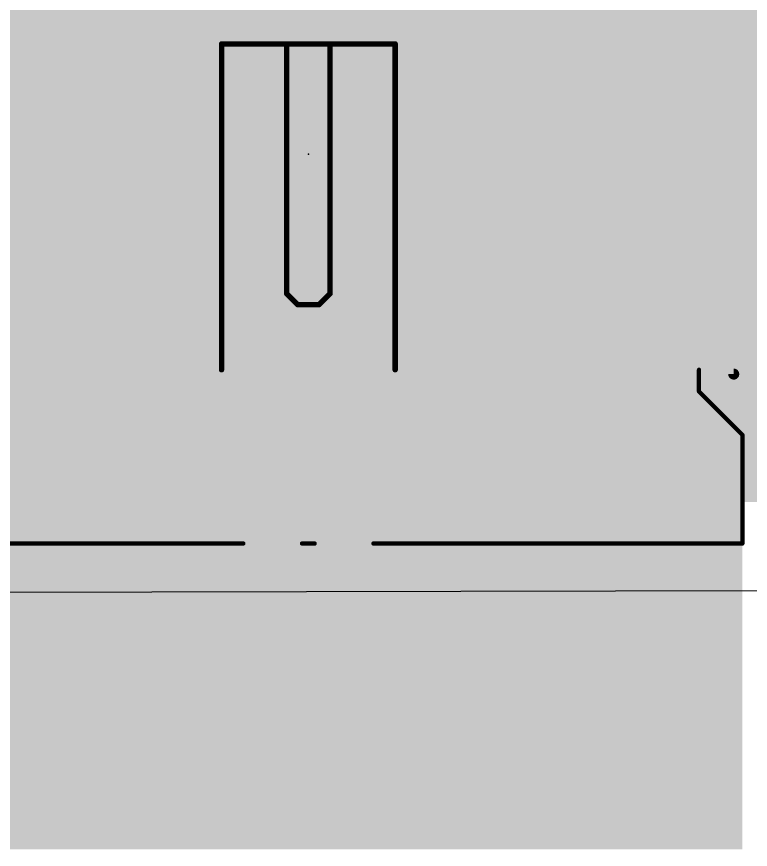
# Model space of a CAD drawing. Extents: x 1.3 to 54.7, y -2.9 to 42.9.
# Drawn here: x 18.23 to 26.68, y -2.92 to 6.66 of the extents above; entities that cross this region are included whole.
import ezdxf

# ---------------------------------------------------------------- set-up
doc = ezdxf.new("R2010")
doc.units = 0
for name, color, linetype in [('1', 12, 'CONTINUOUS'), ('16', 132, 'CONTINUOUS'), ('20', 31, 'CONTINUOUS'), ('21', 253, 'CONTINUOUS'), ('23', 53, 'CONTINUOUS'), ('39', 12, 'CONTINUOUS'), ('51', 253, 'CONTINUOUS')]:
    doc.layers.add(name, color=color, linetype=linetype)

# ---------------------------------------------------------------- blocks, each defined once
blk = doc.blocks.new('RECT')
blk.add_solid([(-0.5, -0.5), (0.5, -0.5), (-0.5, 0.5), (0.5, 0.5)])

msp = doc.modelspace()

# ---------------------------------------------------------------- linework, layer by layer
at = {"layer": '1'}
for points, const_width in [([(19.05, 6.35, 0.4142), (20.59, 7.89)], 0.508), ([(19.05, 6.477, 1), (19.05, 6.223)], 0.254), ([(19.05, 6.223, 1), (19.05, 6.477)], 0.254)]:
    msp.add_lwpolyline(points, format="xyb", dxfattribs=dict(at, const_width=const_width))
at = {"layer": '1', "const_width": 0.508}
msp.add_lwpolyline([(16.662, 6.35), (19.05, 6.35)], dxfattribs=at)
at = {"layer": '16', "const_width": 0.3048}
for points in [[(14.0462, 6.7056), (45.3898, 6.7056)], [(13.9351, 6.4008), (45.3898, 6.4008)], [(2.4384, 6.096), (45.3898, 6.096)], [(2.4384, 5.7912), (45.36, 5.7912)], [(2.4384, 5.4864), (45.2414, 5.4864)], [(2.4384, 5.1816), (45.2414, 5.1816)], [(2.4384, 4.8768), (45.36, 4.8768)], [(2.4384, 4.572), (45.6944, 4.572)], [(2.4384, 4.2672), (53.4926, 4.2672)], [(2.4384, 3.9624), (53.4926, 3.9624)], [(2.4384, 3.6576), (53.4926, 3.6576)], [(2.4384, 3.3528), (53.4926, 3.3528)], [(2.4384, 3.048), (53.4926, 3.048)], [(2.4384, 2.7432), (53.4926, 2.7432)], [(2.4384, 2.4384), (53.4926, 2.4384)], [(2.4384, 2.1336), (53.4926, 2.1336)], [(2.4384, 1.8288), (53.4926, 1.8288)], [(2.4384, 1.524), (53.4926, 1.524)], [(53.4926, 1.2926), (2.4384, 1.1712)], [(2.4384, 1.2192), (22.627, 1.2192)]]:
    msp.add_lwpolyline(points, dxfattribs=at)
at = {"layer": '16', "const_width": 0.1524}
msp.add_lwpolyline([(22.627, 1.143, 1), (22.627, 1.2954)], format="xyb", dxfattribs=at)
at = {"layer": '20'}
msp.add_line((1.27, 0), (54.661, 0.127), dxfattribs=at)
at = {"layer": '21', "const_width": 0.127}
for points in [[(26.49, 10.15), (26.49, 2.55)], [(26.49, 2.55), (16.69, 2.55)]]:
    msp.add_lwpolyline(points, dxfattribs=at)
at = {"layer": '21', "const_width": 0.0635}
for points in [[(26.49, 2.5183, 1), (26.49, 2.5818)], [(26.4583, 2.55, 1), (26.5218, 2.55)]]:
    msp.add_lwpolyline(points, format="xyb", dxfattribs=at)
at = {"layer": '23'}
msp.add_point((21.59, 5.08), dxfattribs=at)
at = {"layer": '51'}
for points, const_width in [([(21.34, 6.35), (20.59, 6.35)], 0.0625), ([(20.59, 6.35), (20.59, 2.6)], 0.0625), ([(21.84, 6.35), (21.34, 6.35)], 0.0625), ([(21.34, 3.475), (21.34, 6.35)], 0.0625), ([(22.59, 6.35), (21.84, 6.35)], 0.0625), ([(21.84, 6.35), (21.84, 3.475)], 0.0625), ([(22.59, 2.6), (22.59, 6.35)], 0.0625), ([(21.465, 3.35), (21.34, 3.475)], 0.0625), ([(21.84, 3.475), (21.715, 3.35)], 0.0625), ([(21.715, 3.35), (21.465, 3.35)], 0.0625), ([(26.09, 2.6), (26.09, 2.35)], 0.05), ([(26.09, 2.35), (26.59, 1.85)], 0.05), ([(26.59, 1.85), (26.59, 0.6)], 0.05), ([(20.84, 0.6), (16.59, 0.6)], 0.05), ([(21.6625, 0.6), (21.5175, 0.6)], 0.05), ([(26.59, 0.6), (22.34, 0.6)], 0.05)]:
    msp.add_lwpolyline(points, dxfattribs=dict(at, const_width=const_width))
for points, const_width in [([(20.59, 6.3656, 1), (20.59, 6.3344)], 0.0313), ([(20.6056, 6.35, 1), (20.5744, 6.35)], 0.0313), ([(21.34, 6.3656, 1), (21.34, 6.3344)], 0.0313), ([(21.3556, 6.35, 1), (21.3244, 6.35)], 0.0313), ([(21.34, 6.3344, 1), (21.34, 6.3656)], 0.0313), ([(21.84, 6.3656, 1), (21.84, 6.3344)], 0.0313), ([(21.8556, 6.35, 1), (21.8244, 6.35)], 0.0313), ([(21.84, 6.3344, 1), (21.84, 6.3656)], 0.0313), ([(22.6056, 6.35, 1), (22.5744, 6.35)], 0.0313), ([(22.59, 6.3344, 1), (22.59, 6.3656)], 0.0313), ([(21.3244, 3.475, 1), (21.3556, 3.475)], 0.0313), ([(21.351, 3.486, 1), (21.329, 3.464)], 0.0313), ([(21.8244, 3.475, 1), (21.8556, 3.475)], 0.0313), ([(21.851, 3.464, 1), (21.829, 3.486)], 0.0313), ([(21.465, 3.3656, 1), (21.465, 3.3344)], 0.0313), ([(21.454, 3.339, 1), (21.476, 3.361)], 0.0313), ([(21.704, 3.361, 1), (21.726, 3.339)], 0.0313), ([(21.715, 3.3344, 1), (21.715, 3.3656)], 0.0313), ([(20.5744, 2.6, 1), (20.6056, 2.6)], 0.0313), ([(22.5744, 2.6, 1), (22.6056, 2.6)], 0.0313), ([(26.1025, 2.6, 1), (26.0775, 2.6)], 0.025), ([(26.0775, 2.35, 1), (26.1025, 2.35)], 0.025), ([(26.0988, 2.3588, 1), (26.0812, 2.3412)], 0.025), ([(26.6025, 1.85, 1), (26.5775, 1.85)], 0.025), ([(26.5812, 1.8412, 1), (26.5988, 1.8588)], 0.025), ([(20.84, 0.5875, 1), (20.84, 0.6125)], 0.025), ([(21.5175, 0.6125, 1), (21.5175, 0.5875)], 0.025), ([(21.6625, 0.5875, 1), (21.6625, 0.6125)], 0.025), ([(22.34, 0.6125, 1), (22.34, 0.5875)], 0.025), ([(26.5775, 0.6, 1), (26.6025, 0.6)], 0.025), ([(26.59, 0.5875, 1), (26.59, 0.6125)], 0.025)]:
    msp.add_lwpolyline(points, format="xyb", dxfattribs=dict(at, const_width=const_width))

# ---------------------------------------------------------------- block references
at = {"layer": '39', "xscale": 10, "yscale": 13.25, "rotation": 180}
msp.add_blockref('RECT', (21.59, 3.705), dxfattribs=at)

doc.saveas('drawing.dxf')
